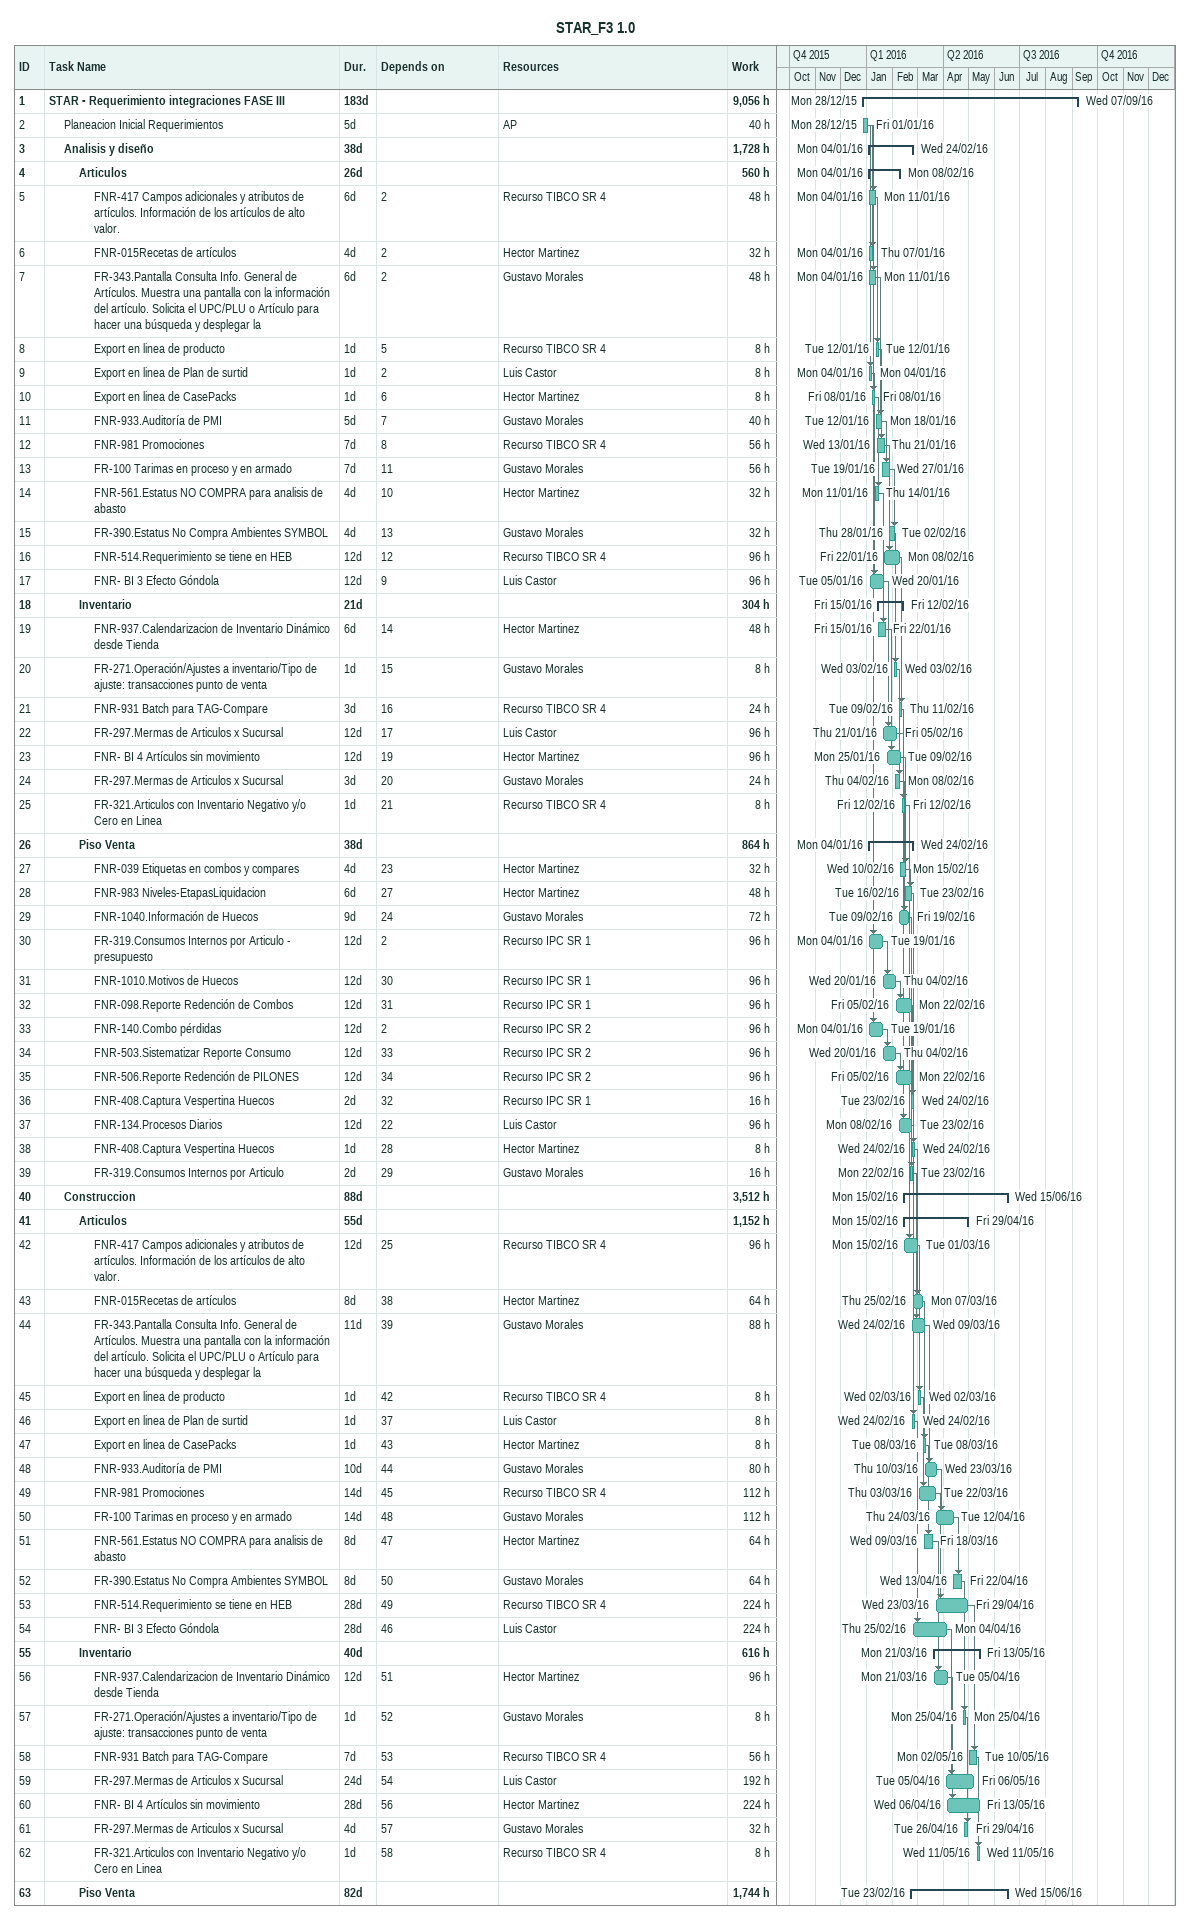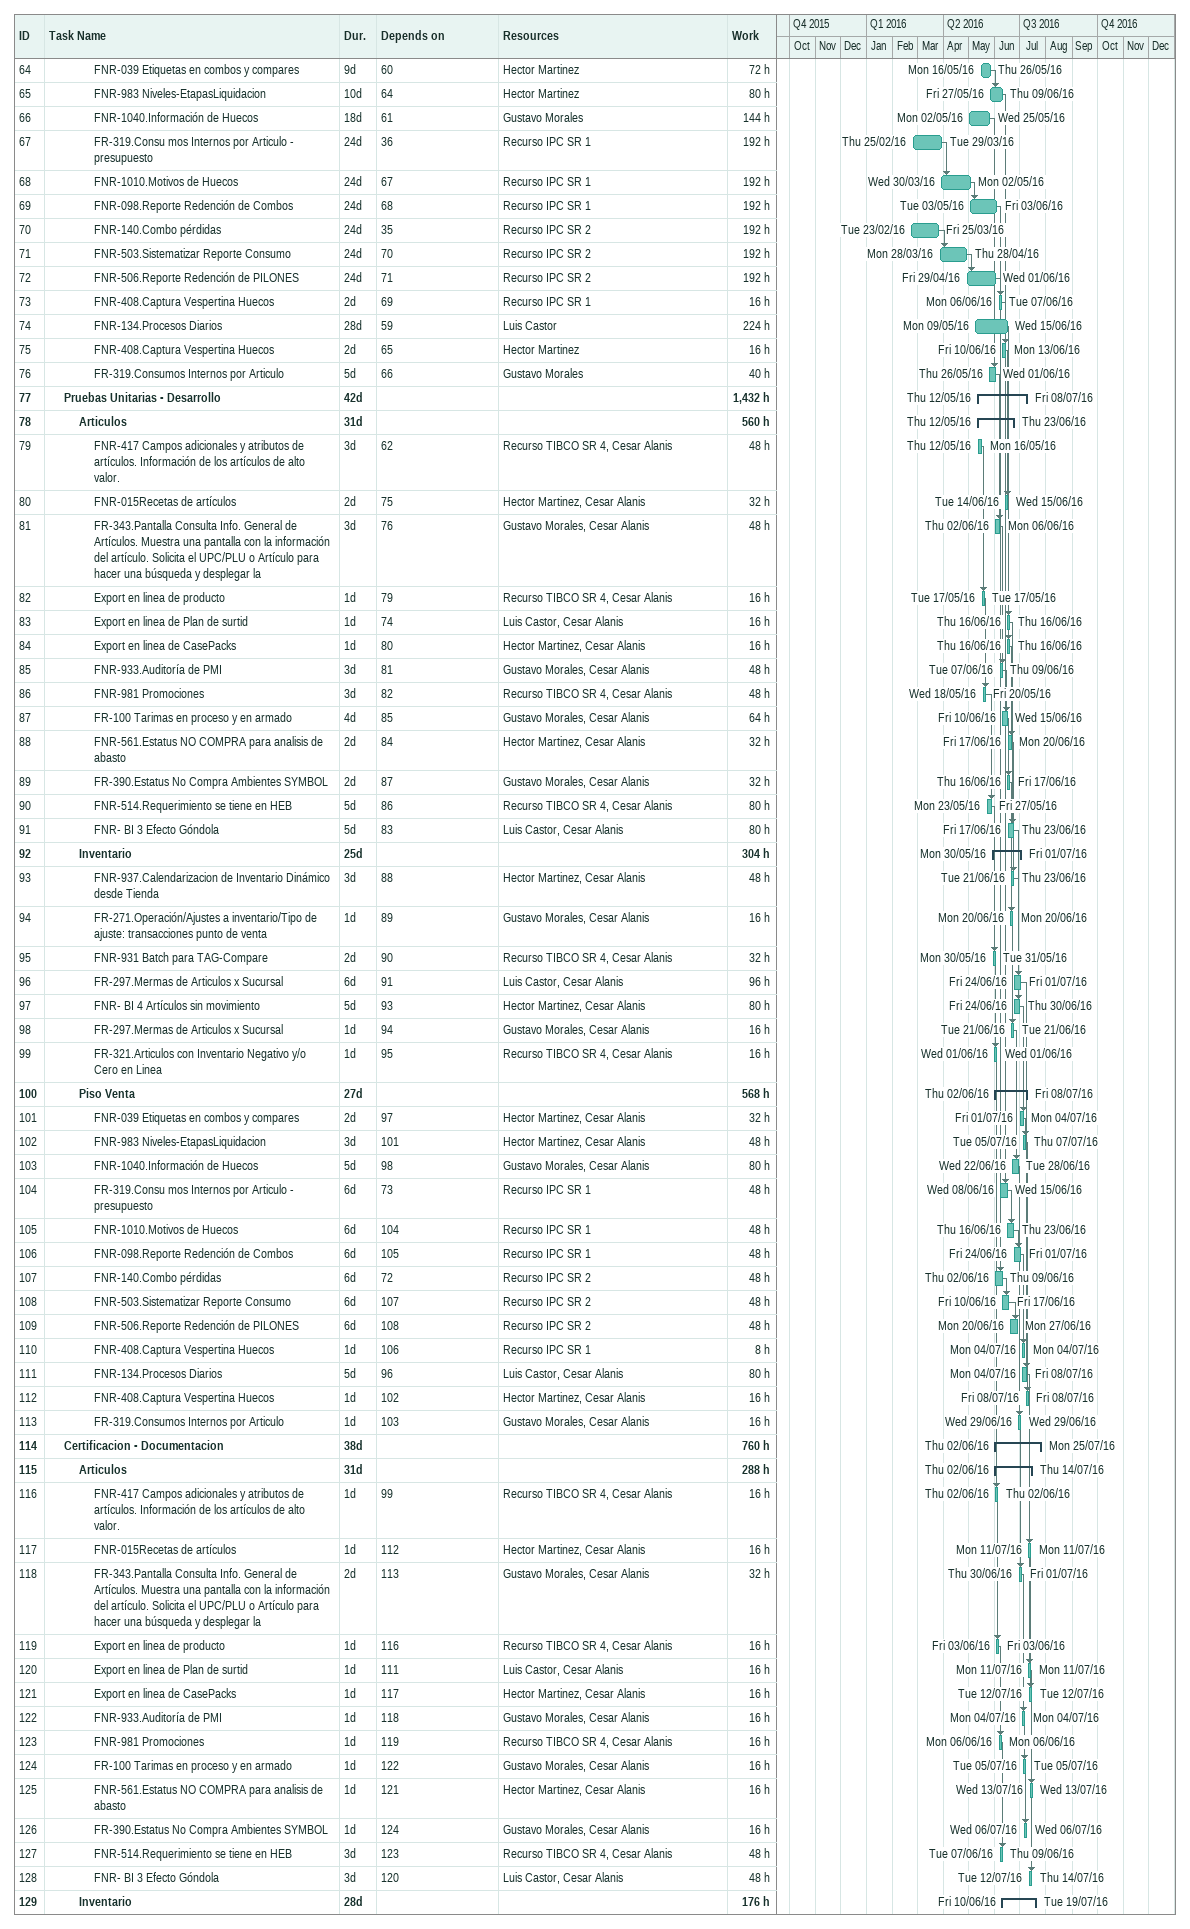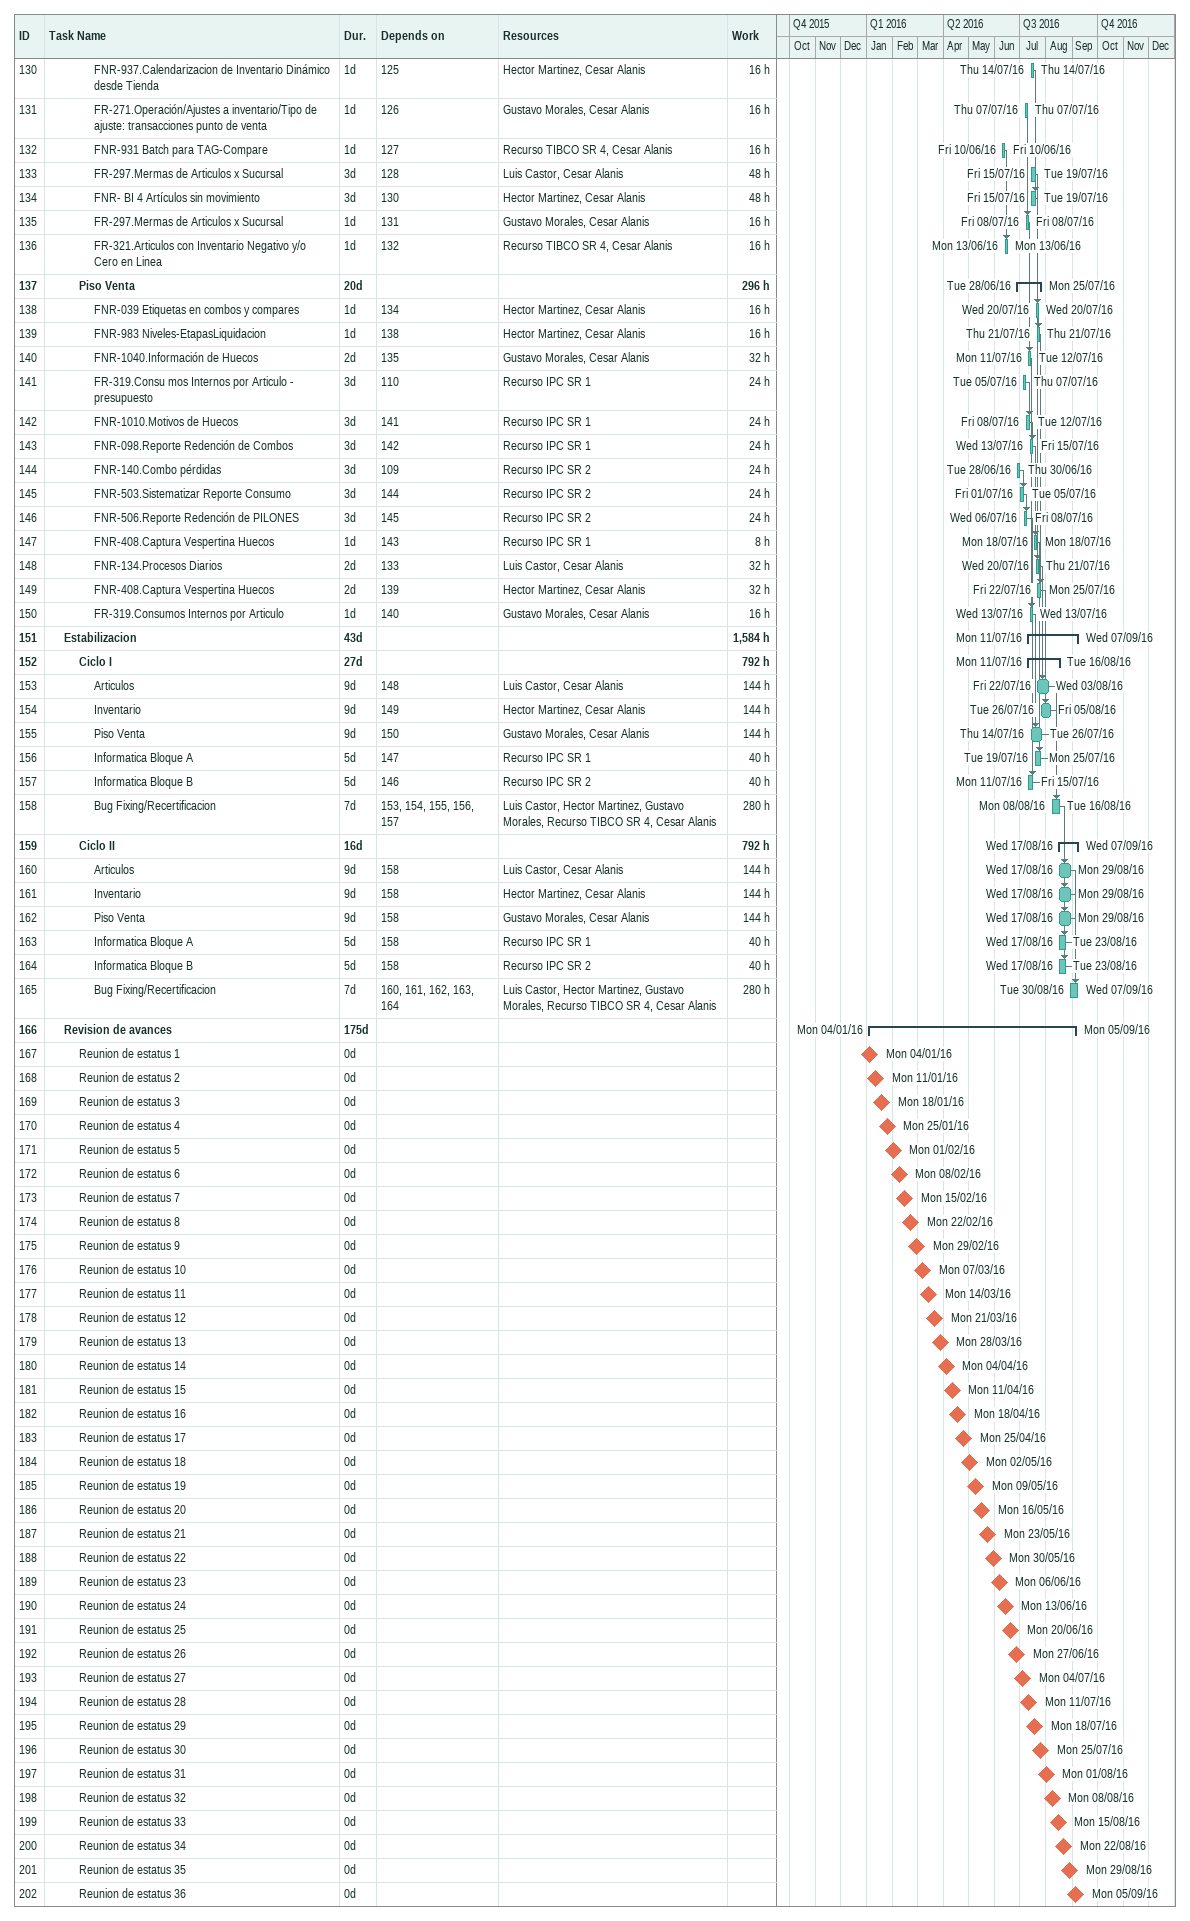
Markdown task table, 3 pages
STAR_F3 1.0

| ID | Level | Task | Duration | Start | Finish | Predecessors | Resources | Work (h) |
|---|---|---|---|---|---|---|---|---|
| 1 | 1 | **STAR - Requerimiento integraciones FASE III** | 183d | 2015-12-28 | 2016-09-07 |  |  | 9056 |
| 2 | 2 | Planeacion Inicial Requerimientos | 5d | 2015-12-28 | 2016-01-01 |  | AP | 40 |
| 3 | 2 | **Analisis y diseño** | 38d | 2016-01-04 | 2016-02-24 |  |  | 1728 |
| 4 | 3 | **Articulos** | 26d | 2016-01-04 | 2016-02-08 |  |  | 560 |
| 5 | 4 | FNR-417 Campos adicionales y atributos de artículos. Información de los artículos de alto valor. | 6d | 2016-01-04 | 2016-01-11 | 2 | Recurso TIBCO SR 4 | 48 |
| 6 | 4 | FNR-015Recetas de artículos | 4d | 2016-01-04 | 2016-01-07 | 2 | Hector Martinez | 32 |
| 7 | 4 | FR-343.Pantalla Consulta Info. General de Artículos. Muestra una pantalla con la información del artículo. Solicita el UPC/PLU o Artículo para hacer una búsqueda y desplegar la | 6d | 2016-01-04 | 2016-01-11 | 2 | Gustavo Morales | 48 |
| 8 | 4 | Export en linea de producto | 1d | 2016-01-12 | 2016-01-12 | 5 | Recurso TIBCO SR 4 | 8 |
| 9 | 4 | Export en linea de Plan de surtid | 1d | 2016-01-04 | 2016-01-04 | 2 | Luis Castor | 8 |
| 10 | 4 | Export en linea de CasePacks | 1d | 2016-01-08 | 2016-01-08 | 6 | Hector Martinez | 8 |
| 11 | 4 | FNR-933.Auditoría de PMI | 5d | 2016-01-12 | 2016-01-18 | 7 | Gustavo Morales | 40 |
| 12 | 4 | FNR-981 Promociones | 7d | 2016-01-13 | 2016-01-21 | 8 | Recurso TIBCO SR 4 | 56 |
| 13 | 4 | FR-100 Tarimas en proceso y en armado | 7d | 2016-01-19 | 2016-01-27 | 11 | Gustavo Morales | 56 |
| 14 | 4 | FNR-561.Estatus NO COMPRA para analisis de abasto | 4d | 2016-01-11 | 2016-01-14 | 10 | Hector Martinez | 32 |
| 15 | 4 | FR-390.Estatus No Compra Ambientes SYMBOL | 4d | 2016-01-28 | 2016-02-02 | 13 | Gustavo Morales | 32 |
| 16 | 4 | FNR-514.Requerimiento se tiene en HEB | 12d | 2016-01-22 | 2016-02-08 | 12 | Recurso TIBCO SR 4 | 96 |
| 17 | 4 | FNR- BI 3 Efecto Góndola | 12d | 2016-01-05 | 2016-01-20 | 9 | Luis Castor | 96 |
| 18 | 3 | **Inventario** | 21d | 2016-01-15 | 2016-02-12 |  |  | 304 |
| 19 | 4 | FNR-937.Calendarizacion de Inventario Dinámico desde Tienda | 6d | 2016-01-15 | 2016-01-22 | 14 | Hector Martinez | 48 |
| 20 | 4 | FR-271.Operación/Ajustes a inventario/Tipo de ajuste: transacciones punto de venta | 1d | 2016-02-03 | 2016-02-03 | 15 | Gustavo Morales | 8 |
| 21 | 4 | FNR-931 Batch para TAG-Compare | 3d | 2016-02-09 | 2016-02-11 | 16 | Recurso TIBCO SR 4 | 24 |
| 22 | 4 | FR-297.Mermas de Articulos x Sucursal | 12d | 2016-01-21 | 2016-02-05 | 17 | Luis Castor | 96 |
| 23 | 4 | FNR- BI 4 Artículos sin movimiento | 12d | 2016-01-25 | 2016-02-09 | 19 | Hector Martinez | 96 |
| 24 | 4 | FR-297.Mermas de Articulos x Sucursal | 3d | 2016-02-04 | 2016-02-08 | 20 | Gustavo Morales | 24 |
| 25 | 4 | FR-321.Articulos con Inventario Negativo y/o Cero en Linea | 1d | 2016-02-12 | 2016-02-12 | 21 | Recurso TIBCO SR 4 | 8 |
| 26 | 3 | **Piso Venta** | 38d | 2016-01-04 | 2016-02-24 |  |  | 864 |
| 27 | 4 | FNR-039 Etiquetas en combos y compares | 4d | 2016-02-10 | 2016-02-15 | 23 | Hector Martinez | 32 |
| 28 | 4 | FNR-983 Niveles-EtapasLiquidacion | 6d | 2016-02-16 | 2016-02-23 | 27 | Hector Martinez | 48 |
| 29 | 4 | FNR-1040.Información de Huecos | 9d | 2016-02-09 | 2016-02-19 | 24 | Gustavo Morales | 72 |
| 30 | 4 | FR-319.Consumos Internos por Articulo - presupuesto | 12d | 2016-01-04 | 2016-01-19 | 2 | Recurso IPC SR 1 | 96 |
| 31 | 4 | FNR-1010.Motivos de Huecos | 12d | 2016-01-20 | 2016-02-04 | 30 | Recurso IPC SR 1 | 96 |
| 32 | 4 | FNR-098.Reporte Redención de Combos | 12d | 2016-02-05 | 2016-02-22 | 31 | Recurso IPC SR 1 | 96 |
| 33 | 4 | FNR-140.Combo pérdidas | 12d | 2016-01-04 | 2016-01-19 | 2 | Recurso IPC SR 2 | 96 |
| 34 | 4 | FNR-503.Sistematizar Reporte Consumo | 12d | 2016-01-20 | 2016-02-04 | 33 | Recurso IPC SR 2 | 96 |
| 35 | 4 | FNR-506.Reporte Redención de PILONES | 12d | 2016-02-05 | 2016-02-22 | 34 | Recurso IPC SR 2 | 96 |
| 36 | 4 | FNR-408.Captura Vespertina Huecos | 2d | 2016-02-23 | 2016-02-24 | 32 | Recurso IPC SR 1 | 16 |
| 37 | 4 | FNR-134.Procesos Diarios | 12d | 2016-02-08 | 2016-02-23 | 22 | Luis Castor | 96 |
| 38 | 4 | FNR-408.Captura Vespertina Huecos | 1d | 2016-02-24 | 2016-02-24 | 28 | Hector Martinez | 8 |
| 39 | 4 | FR-319.Consumos Internos por Articulo | 2d | 2016-02-22 | 2016-02-23 | 29 | Gustavo Morales | 16 |
| 40 | 2 | **Construccion** | 88d | 2016-02-15 | 2016-06-15 |  |  | 3512 |
| 41 | 3 | **Articulos** | 55d | 2016-02-15 | 2016-04-29 |  |  | 1152 |
| 42 | 4 | FNR-417 Campos adicionales y atributos de artículos. Información de los artículos de alto valor. | 12d | 2016-02-15 | 2016-03-01 | 25 | Recurso TIBCO SR 4 | 96 |
| 43 | 4 | FNR-015Recetas de artículos | 8d | 2016-02-25 | 2016-03-07 | 38 | Hector Martinez | 64 |
| 44 | 4 | FR-343.Pantalla Consulta Info. General de Artículos. Muestra una pantalla con la información del artículo. Solicita el UPC/PLU o Artículo para hacer una búsqueda y desplegar la | 11d | 2016-02-24 | 2016-03-09 | 39 | Gustavo Morales | 88 |
| 45 | 4 | Export en linea de producto | 1d | 2016-03-02 | 2016-03-02 | 42 | Recurso TIBCO SR 4 | 8 |
| 46 | 4 | Export en linea de Plan de surtid | 1d | 2016-02-24 | 2016-02-24 | 37 | Luis Castor | 8 |
| 47 | 4 | Export en linea de CasePacks | 1d | 2016-03-08 | 2016-03-08 | 43 | Hector Martinez | 8 |
| 48 | 4 | FNR-933.Auditoría de PMI | 10d | 2016-03-10 | 2016-03-23 | 44 | Gustavo Morales | 80 |
| 49 | 4 | FNR-981 Promociones | 14d | 2016-03-03 | 2016-03-22 | 45 | Recurso TIBCO SR 4 | 112 |
| 50 | 4 | FR-100 Tarimas en proceso y en armado | 14d | 2016-03-24 | 2016-04-12 | 48 | Gustavo Morales | 112 |
| 51 | 4 | FNR-561.Estatus NO COMPRA para analisis de abasto | 8d | 2016-03-09 | 2016-03-18 | 47 | Hector Martinez | 64 |
| 52 | 4 | FR-390.Estatus No Compra Ambientes SYMBOL | 8d | 2016-04-13 | 2016-04-22 | 50 | Gustavo Morales | 64 |
| 53 | 4 | FNR-514.Requerimiento se tiene en HEB | 28d | 2016-03-23 | 2016-04-29 | 49 | Recurso TIBCO SR 4 | 224 |
| 54 | 4 | FNR- BI 3 Efecto Góndola | 28d | 2016-02-25 | 2016-04-04 | 46 | Luis Castor | 224 |
| 55 | 3 | **Inventario** | 40d | 2016-03-21 | 2016-05-13 |  |  | 616 |
| 56 | 4 | FNR-937.Calendarizacion de Inventario Dinámico desde Tienda | 12d | 2016-03-21 | 2016-04-05 | 51 | Hector Martinez | 96 |
| 57 | 4 | FR-271.Operación/Ajustes a inventario/Tipo de ajuste: transacciones punto de venta | 1d | 2016-04-25 | 2016-04-25 | 52 | Gustavo Morales | 8 |
| 58 | 4 | FNR-931 Batch para TAG-Compare | 7d | 2016-05-02 | 2016-05-10 | 53 | Recurso TIBCO SR 4 | 56 |
| 59 | 4 | FR-297.Mermas de Articulos x Sucursal | 24d | 2016-04-05 | 2016-05-06 | 54 | Luis Castor | 192 |
| 60 | 4 | FNR- BI 4 Artículos sin movimiento | 28d | 2016-04-06 | 2016-05-13 | 56 | Hector Martinez | 224 |
| 61 | 4 | FR-297.Mermas de Articulos x Sucursal | 4d | 2016-04-26 | 2016-04-29 | 57 | Gustavo Morales | 32 |
| 62 | 4 | FR-321.Articulos con Inventario Negativo y/o Cero en Linea | 1d | 2016-05-11 | 2016-05-11 | 58 | Recurso TIBCO SR 4 | 8 |
| 63 | 3 | **Piso Venta** | 82d | 2016-02-23 | 2016-06-15 |  |  | 1744 |
| 64 | 4 | FNR-039 Etiquetas en combos y compares | 9d | 2016-05-16 | 2016-05-26 | 60 | Hector Martinez | 72 |
| 65 | 4 | FNR-983 Niveles-EtapasLiquidacion | 10d | 2016-05-27 | 2016-06-09 | 64 | Hector Martinez | 80 |
| 66 | 4 | FNR-1040.Información de Huecos | 18d | 2016-05-02 | 2016-05-25 | 61 | Gustavo Morales | 144 |
| 67 | 4 | FR-319.Consu mos Internos por Articulo - presupuesto | 24d | 2016-02-25 | 2016-03-29 | 36 | Recurso IPC SR 1 | 192 |
| 68 | 4 | FNR-1010.Motivos de Huecos | 24d | 2016-03-30 | 2016-05-02 | 67 | Recurso IPC SR 1 | 192 |
| 69 | 4 | FNR-098.Reporte Redención de Combos | 24d | 2016-05-03 | 2016-06-03 | 68 | Recurso IPC SR 1 | 192 |
| 70 | 4 | FNR-140.Combo pérdidas | 24d | 2016-02-23 | 2016-03-25 | 35 | Recurso IPC SR 2 | 192 |
| 71 | 4 | FNR-503.Sistematizar Reporte Consumo | 24d | 2016-03-28 | 2016-04-28 | 70 | Recurso IPC SR 2 | 192 |
| 72 | 4 | FNR-506.Reporte Redención de PILONES | 24d | 2016-04-29 | 2016-06-01 | 71 | Recurso IPC SR 2 | 192 |
| 73 | 4 | FNR-408.Captura Vespertina Huecos | 2d | 2016-06-06 | 2016-06-07 | 69 | Recurso IPC SR 1 | 16 |
| 74 | 4 | FNR-134.Procesos Diarios | 28d | 2016-05-09 | 2016-06-15 | 59 | Luis Castor | 224 |
| 75 | 4 | FNR-408.Captura Vespertina Huecos | 2d | 2016-06-10 | 2016-06-13 | 65 | Hector Martinez | 16 |
| 76 | 4 | FR-319.Consumos Internos por Articulo | 5d | 2016-05-26 | 2016-06-01 | 66 | Gustavo Morales | 40 |
| 77 | 2 | **Pruebas Unitarias - Desarrollo** | 42d | 2016-05-12 | 2016-07-08 |  |  | 1432 |
| 78 | 3 | **Articulos** | 31d | 2016-05-12 | 2016-06-23 |  |  | 560 |
| 79 | 4 | FNR-417 Campos adicionales y atributos de artículos. Información de los artículos de alto valor. | 3d | 2016-05-12 | 2016-05-16 | 62 | Recurso TIBCO SR 4, Cesar Alanis | 48 |
| 80 | 4 | FNR-015Recetas de artículos | 2d | 2016-06-14 | 2016-06-15 | 75 | Hector Martinez, Cesar Alanis | 32 |
| 81 | 4 | FR-343.Pantalla Consulta Info. General de Artículos. Muestra una pantalla con la información del artículo. Solicita el UPC/PLU o Artículo para hacer una búsqueda y desplegar la | 3d | 2016-06-02 | 2016-06-06 | 76 | Gustavo Morales, Cesar Alanis | 48 |
| 82 | 4 | Export en linea de producto | 1d | 2016-05-17 | 2016-05-17 | 79 | Recurso TIBCO SR 4, Cesar Alanis | 16 |
| 83 | 4 | Export en linea de Plan de surtid | 1d | 2016-06-16 | 2016-06-16 | 74 | Luis Castor, Cesar Alanis | 16 |
| 84 | 4 | Export en linea de CasePacks | 1d | 2016-06-16 | 2016-06-16 | 80 | Hector Martinez, Cesar Alanis | 16 |
| 85 | 4 | FNR-933.Auditoría de PMI | 3d | 2016-06-07 | 2016-06-09 | 81 | Gustavo Morales, Cesar Alanis | 48 |
| 86 | 4 | FNR-981 Promociones | 3d | 2016-05-18 | 2016-05-20 | 82 | Recurso TIBCO SR 4, Cesar Alanis | 48 |
| 87 | 4 | FR-100 Tarimas en proceso y en armado | 4d | 2016-06-10 | 2016-06-15 | 85 | Gustavo Morales, Cesar Alanis | 64 |
| 88 | 4 | FNR-561.Estatus NO COMPRA para analisis de abasto | 2d | 2016-06-17 | 2016-06-20 | 84 | Hector Martinez, Cesar Alanis | 32 |
| 89 | 4 | FR-390.Estatus No Compra Ambientes SYMBOL | 2d | 2016-06-16 | 2016-06-17 | 87 | Gustavo Morales, Cesar Alanis | 32 |
| 90 | 4 | FNR-514.Requerimiento se tiene en HEB | 5d | 2016-05-23 | 2016-05-27 | 86 | Recurso TIBCO SR 4, Cesar Alanis | 80 |
| 91 | 4 | FNR- BI 3 Efecto Góndola | 5d | 2016-06-17 | 2016-06-23 | 83 | Luis Castor, Cesar Alanis | 80 |
| 92 | 3 | **Inventario** | 25d | 2016-05-30 | 2016-07-01 |  |  | 304 |
| 93 | 4 | FNR-937.Calendarizacion de Inventario Dinámico desde Tienda | 3d | 2016-06-21 | 2016-06-23 | 88 | Hector Martinez, Cesar Alanis | 48 |
| 94 | 4 | FR-271.Operación/Ajustes a inventario/Tipo de ajuste: transacciones punto de venta | 1d | 2016-06-20 | 2016-06-20 | 89 | Gustavo Morales, Cesar Alanis | 16 |
| 95 | 4 | FNR-931 Batch para TAG-Compare | 2d | 2016-05-30 | 2016-05-31 | 90 | Recurso TIBCO SR 4, Cesar Alanis | 32 |
| 96 | 4 | FR-297.Mermas de Articulos x Sucursal | 6d | 2016-06-24 | 2016-07-01 | 91 | Luis Castor, Cesar Alanis | 96 |
| 97 | 4 | FNR- BI 4 Artículos sin movimiento | 5d | 2016-06-24 | 2016-06-30 | 93 | Hector Martinez, Cesar Alanis | 80 |
| 98 | 4 | FR-297.Mermas de Articulos x Sucursal | 1d | 2016-06-21 | 2016-06-21 | 94 | Gustavo Morales, Cesar Alanis | 16 |
| 99 | 4 | FR-321.Articulos con Inventario Negativo y/o Cero en Linea | 1d | 2016-06-01 | 2016-06-01 | 95 | Recurso TIBCO SR 4, Cesar Alanis | 16 |
| 100 | 3 | **Piso Venta** | 27d | 2016-06-02 | 2016-07-08 |  |  | 568 |
| 101 | 4 | FNR-039 Etiquetas en combos y compares | 2d | 2016-07-01 | 2016-07-04 | 97 | Hector Martinez, Cesar Alanis | 32 |
| 102 | 4 | FNR-983 Niveles-EtapasLiquidacion | 3d | 2016-07-05 | 2016-07-07 | 101 | Hector Martinez, Cesar Alanis | 48 |
| 103 | 4 | FNR-1040.Información de Huecos | 5d | 2016-06-22 | 2016-06-28 | 98 | Gustavo Morales, Cesar Alanis | 80 |
| 104 | 4 | FR-319.Consu mos Internos por Articulo - presupuesto | 6d | 2016-06-08 | 2016-06-15 | 73 | Recurso IPC SR 1 | 48 |
| 105 | 4 | FNR-1010.Motivos de Huecos | 6d | 2016-06-16 | 2016-06-23 | 104 | Recurso IPC SR 1 | 48 |
| 106 | 4 | FNR-098.Reporte Redención de Combos | 6d | 2016-06-24 | 2016-07-01 | 105 | Recurso IPC SR 1 | 48 |
| 107 | 4 | FNR-140.Combo pérdidas | 6d | 2016-06-02 | 2016-06-09 | 72 | Recurso IPC SR 2 | 48 |
| 108 | 4 | FNR-503.Sistematizar Reporte Consumo | 6d | 2016-06-10 | 2016-06-17 | 107 | Recurso IPC SR 2 | 48 |
| 109 | 4 | FNR-506.Reporte Redención de PILONES | 6d | 2016-06-20 | 2016-06-27 | 108 | Recurso IPC SR 2 | 48 |
| 110 | 4 | FNR-408.Captura Vespertina Huecos | 1d | 2016-07-04 | 2016-07-04 | 106 | Recurso IPC SR 1 | 8 |
| 111 | 4 | FNR-134.Procesos Diarios | 5d | 2016-07-04 | 2016-07-08 | 96 | Luis Castor, Cesar Alanis | 80 |
| 112 | 4 | FNR-408.Captura Vespertina Huecos | 1d | 2016-07-08 | 2016-07-08 | 102 | Hector Martinez, Cesar Alanis | 16 |
| 113 | 4 | FR-319.Consumos Internos por Articulo | 1d | 2016-06-29 | 2016-06-29 | 103 | Gustavo Morales, Cesar Alanis | 16 |
| 114 | 2 | **Certificacion - Documentacion** | 38d | 2016-06-02 | 2016-07-25 |  |  | 760 |
| 115 | 3 | **Articulos** | 31d | 2016-06-02 | 2016-07-14 |  |  | 288 |
| 116 | 4 | FNR-417 Campos adicionales y atributos de artículos. Información de los artículos de alto valor. | 1d | 2016-06-02 | 2016-06-02 | 99 | Recurso TIBCO SR 4, Cesar Alanis | 16 |
| 117 | 4 | FNR-015Recetas de artículos | 1d | 2016-07-11 | 2016-07-11 | 112 | Hector Martinez, Cesar Alanis | 16 |
| 118 | 4 | FR-343.Pantalla Consulta Info. General de Artículos. Muestra una pantalla con la información del artículo. Solicita el UPC/PLU o Artículo para hacer una búsqueda y desplegar la | 2d | 2016-06-30 | 2016-07-01 | 113 | Gustavo Morales, Cesar Alanis | 32 |
| 119 | 4 | Export en linea de producto | 1d | 2016-06-03 | 2016-06-03 | 116 | Recurso TIBCO SR 4, Cesar Alanis | 16 |
| 120 | 4 | Export en linea de Plan de surtid | 1d | 2016-07-11 | 2016-07-11 | 111 | Luis Castor, Cesar Alanis | 16 |
| 121 | 4 | Export en linea de CasePacks | 1d | 2016-07-12 | 2016-07-12 | 117 | Hector Martinez, Cesar Alanis | 16 |
| 122 | 4 | FNR-933.Auditoría de PMI | 1d | 2016-07-04 | 2016-07-04 | 118 | Gustavo Morales, Cesar Alanis | 16 |
| 123 | 4 | FNR-981 Promociones | 1d | 2016-06-06 | 2016-06-06 | 119 | Recurso TIBCO SR 4, Cesar Alanis | 16 |
| 124 | 4 | FR-100 Tarimas en proceso y en armado | 1d | 2016-07-05 | 2016-07-05 | 122 | Gustavo Morales, Cesar Alanis | 16 |
| 125 | 4 | FNR-561.Estatus NO COMPRA para analisis de abasto | 1d | 2016-07-13 | 2016-07-13 | 121 | Hector Martinez, Cesar Alanis | 16 |
| 126 | 4 | FR-390.Estatus No Compra Ambientes SYMBOL | 1d | 2016-07-06 | 2016-07-06 | 124 | Gustavo Morales, Cesar Alanis | 16 |
| 127 | 4 | FNR-514.Requerimiento se tiene en HEB | 3d | 2016-06-07 | 2016-06-09 | 123 | Recurso TIBCO SR 4, Cesar Alanis | 48 |
| 128 | 4 | FNR- BI 3 Efecto Góndola | 3d | 2016-07-12 | 2016-07-14 | 120 | Luis Castor, Cesar Alanis | 48 |
| 129 | 3 | **Inventario** | 28d | 2016-06-10 | 2016-07-19 |  |  | 176 |
| 130 | 4 | FNR-937.Calendarizacion de Inventario Dinámico desde Tienda | 1d | 2016-07-14 | 2016-07-14 | 125 | Hector Martinez, Cesar Alanis | 16 |
| 131 | 4 | FR-271.Operación/Ajustes a inventario/Tipo de ajuste: transacciones punto de venta | 1d | 2016-07-07 | 2016-07-07 | 126 | Gustavo Morales, Cesar Alanis | 16 |
| 132 | 4 | FNR-931 Batch para TAG-Compare | 1d | 2016-06-10 | 2016-06-10 | 127 | Recurso TIBCO SR 4, Cesar Alanis | 16 |
| 133 | 4 | FR-297.Mermas de Articulos x Sucursal | 3d | 2016-07-15 | 2016-07-19 | 128 | Luis Castor, Cesar Alanis | 48 |
| 134 | 4 | FNR- BI 4 Artículos sin movimiento | 3d | 2016-07-15 | 2016-07-19 | 130 | Hector Martinez, Cesar Alanis | 48 |
| 135 | 4 | FR-297.Mermas de Articulos x Sucursal | 1d | 2016-07-08 | 2016-07-08 | 131 | Gustavo Morales, Cesar Alanis | 16 |
| 136 | 4 | FR-321.Articulos con Inventario Negativo y/o Cero en Linea | 1d | 2016-06-13 | 2016-06-13 | 132 | Recurso TIBCO SR 4, Cesar Alanis | 16 |
| 137 | 3 | **Piso Venta** | 20d | 2016-06-28 | 2016-07-25 |  |  | 296 |
| 138 | 4 | FNR-039 Etiquetas en combos y compares | 1d | 2016-07-20 | 2016-07-20 | 134 | Hector Martinez, Cesar Alanis | 16 |
| 139 | 4 | FNR-983 Niveles-EtapasLiquidacion | 1d | 2016-07-21 | 2016-07-21 | 138 | Hector Martinez, Cesar Alanis | 16 |
| 140 | 4 | FNR-1040.Información de Huecos | 2d | 2016-07-11 | 2016-07-12 | 135 | Gustavo Morales, Cesar Alanis | 32 |
| 141 | 4 | FR-319.Consu mos Internos por Articulo - presupuesto | 3d | 2016-07-05 | 2016-07-07 | 110 | Recurso IPC SR 1 | 24 |
| 142 | 4 | FNR-1010.Motivos de Huecos | 3d | 2016-07-08 | 2016-07-12 | 141 | Recurso IPC SR 1 | 24 |
| 143 | 4 | FNR-098.Reporte Redención de Combos | 3d | 2016-07-13 | 2016-07-15 | 142 | Recurso IPC SR 1 | 24 |
| 144 | 4 | FNR-140.Combo pérdidas | 3d | 2016-06-28 | 2016-06-30 | 109 | Recurso IPC SR 2 | 24 |
| 145 | 4 | FNR-503.Sistematizar Reporte Consumo | 3d | 2016-07-01 | 2016-07-05 | 144 | Recurso IPC SR 2 | 24 |
| 146 | 4 | FNR-506.Reporte Redención de PILONES | 3d | 2016-07-06 | 2016-07-08 | 145 | Recurso IPC SR 2 | 24 |
| 147 | 4 | FNR-408.Captura Vespertina Huecos | 1d | 2016-07-18 | 2016-07-18 | 143 | Recurso IPC SR 1 | 8 |
| 148 | 4 | FNR-134.Procesos Diarios | 2d | 2016-07-20 | 2016-07-21 | 133 | Luis Castor, Cesar Alanis | 32 |
| 149 | 4 | FNR-408.Captura Vespertina Huecos | 2d | 2016-07-22 | 2016-07-25 | 139 | Hector Martinez, Cesar Alanis | 32 |
| 150 | 4 | FR-319.Consumos Internos por Articulo | 1d | 2016-07-13 | 2016-07-13 | 140 | Gustavo Morales, Cesar Alanis | 16 |
| 151 | 2 | **Estabilizacion** | 43d | 2016-07-11 | 2016-09-07 |  |  | 1584 |
| 152 | 3 | **Ciclo I** | 27d | 2016-07-11 | 2016-08-16 |  |  | 792 |
| 153 | 4 | Articulos | 9d | 2016-07-22 | 2016-08-03 | 148 | Luis Castor, Cesar Alanis | 144 |
| 154 | 4 | Inventario | 9d | 2016-07-26 | 2016-08-05 | 149 | Hector Martinez, Cesar Alanis | 144 |
| 155 | 4 | Piso Venta | 9d | 2016-07-14 | 2016-07-26 | 150 | Gustavo Morales, Cesar Alanis | 144 |
| 156 | 4 | Informatica Bloque A | 5d | 2016-07-19 | 2016-07-25 | 147 | Recurso IPC SR 1 | 40 |
| 157 | 4 | Informatica Bloque B | 5d | 2016-07-11 | 2016-07-15 | 146 | Recurso IPC SR 2 | 40 |
| 158 | 4 | Bug Fixing/Recertificacion | 7d | 2016-08-08 | 2016-08-16 | 153, 154, 155, 156, 157 | Luis Castor, Hector Martinez, Gustavo Morales, Recurso TIBCO SR 4, Cesar Alanis | 280 |
| 159 | 3 | **Ciclo II** | 16d | 2016-08-17 | 2016-09-07 |  |  | 792 |
| 160 | 4 | Articulos | 9d | 2016-08-17 | 2016-08-29 | 158 | Luis Castor, Cesar Alanis | 144 |
| 161 | 4 | Inventario | 9d | 2016-08-17 | 2016-08-29 | 158 | Hector Martinez, Cesar Alanis | 144 |
| 162 | 4 | Piso Venta | 9d | 2016-08-17 | 2016-08-29 | 158 | Gustavo Morales, Cesar Alanis | 144 |
| 163 | 4 | Informatica Bloque A | 5d | 2016-08-17 | 2016-08-23 | 158 | Recurso IPC SR 1 | 40 |
| 164 | 4 | Informatica Bloque B | 5d | 2016-08-17 | 2016-08-23 | 158 | Recurso IPC SR 2 | 40 |
| 165 | 4 | Bug Fixing/Recertificacion | 7d | 2016-08-30 | 2016-09-07 | 160, 161, 162, 163, 164 | Luis Castor, Hector Martinez, Gustavo Morales, Recurso TIBCO SR 4, Cesar Alanis | 280 |
| 166 | 2 | **Revision de avances** | 175d | 2016-01-04 | 2016-09-05 |  |  |  |
| 167 | 3 | Reunion de estatus 1 | 0d | 2016-01-04 | 2016-01-04 |  |  |  |
| 168 | 3 | Reunion de estatus 2 | 0d | 2016-01-11 | 2016-01-11 |  |  |  |
| 169 | 3 | Reunion de estatus 3 | 0d | 2016-01-18 | 2016-01-18 |  |  |  |
| 170 | 3 | Reunion de estatus 4 | 0d | 2016-01-25 | 2016-01-25 |  |  |  |
| 171 | 3 | Reunion de estatus 5 | 0d | 2016-02-01 | 2016-02-01 |  |  |  |
| 172 | 3 | Reunion de estatus 6 | 0d | 2016-02-08 | 2016-02-08 |  |  |  |
| 173 | 3 | Reunion de estatus 7 | 0d | 2016-02-15 | 2016-02-15 |  |  |  |
| 174 | 3 | Reunion de estatus 8 | 0d | 2016-02-22 | 2016-02-22 |  |  |  |
| 175 | 3 | Reunion de estatus 9 | 0d | 2016-02-29 | 2016-02-29 |  |  |  |
| 176 | 3 | Reunion de estatus 10 | 0d | 2016-03-07 | 2016-03-07 |  |  |  |
| 177 | 3 | Reunion de estatus 11 | 0d | 2016-03-14 | 2016-03-14 |  |  |  |
| 178 | 3 | Reunion de estatus 12 | 0d | 2016-03-21 | 2016-03-21 |  |  |  |
| 179 | 3 | Reunion de estatus 13 | 0d | 2016-03-28 | 2016-03-28 |  |  |  |
| 180 | 3 | Reunion de estatus 14 | 0d | 2016-04-04 | 2016-04-04 |  |  |  |
| 181 | 3 | Reunion de estatus 15 | 0d | 2016-04-11 | 2016-04-11 |  |  |  |
| 182 | 3 | Reunion de estatus 16 | 0d | 2016-04-18 | 2016-04-18 |  |  |  |
| 183 | 3 | Reunion de estatus 17 | 0d | 2016-04-25 | 2016-04-25 |  |  |  |
| 184 | 3 | Reunion de estatus 18 | 0d | 2016-05-02 | 2016-05-02 |  |  |  |
| 185 | 3 | Reunion de estatus 19 | 0d | 2016-05-09 | 2016-05-09 |  |  |  |
| 186 | 3 | Reunion de estatus 20 | 0d | 2016-05-16 | 2016-05-16 |  |  |  |
| 187 | 3 | Reunion de estatus 21 | 0d | 2016-05-23 | 2016-05-23 |  |  |  |
| 188 | 3 | Reunion de estatus 22 | 0d | 2016-05-30 | 2016-05-30 |  |  |  |
| 189 | 3 | Reunion de estatus 23 | 0d | 2016-06-06 | 2016-06-06 |  |  |  |
| 190 | 3 | Reunion de estatus 24 | 0d | 2016-06-13 | 2016-06-13 |  |  |  |
| 191 | 3 | Reunion de estatus 25 | 0d | 2016-06-20 | 2016-06-20 |  |  |  |
| 192 | 3 | Reunion de estatus 26 | 0d | 2016-06-27 | 2016-06-27 |  |  |  |
| 193 | 3 | Reunion de estatus 27 | 0d | 2016-07-04 | 2016-07-04 |  |  |  |
| 194 | 3 | Reunion de estatus 28 | 0d | 2016-07-11 | 2016-07-11 |  |  |  |
| 195 | 3 | Reunion de estatus 29 | 0d | 2016-07-18 | 2016-07-18 |  |  |  |
| 196 | 3 | Reunion de estatus 30 | 0d | 2016-07-25 | 2016-07-25 |  |  |  |
| 197 | 3 | Reunion de estatus 31 | 0d | 2016-08-01 | 2016-08-01 |  |  |  |
| 198 | 3 | Reunion de estatus 32 | 0d | 2016-08-08 | 2016-08-08 |  |  |  |
| 199 | 3 | Reunion de estatus 33 | 0d | 2016-08-15 | 2016-08-15 |  |  |  |
| 200 | 3 | Reunion de estatus 34 | 0d | 2016-08-22 | 2016-08-22 |  |  |  |
| 201 | 3 | Reunion de estatus 35 | 0d | 2016-08-29 | 2016-08-29 |  |  |  |
| 202 | 3 | Reunion de estatus 36 | 0d | 2016-09-05 | 2016-09-05 |  |  |  |
